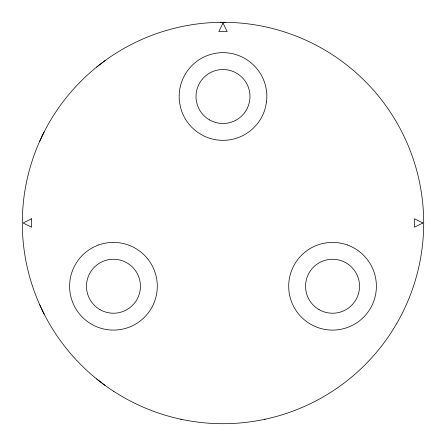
<?xml version="1.0" encoding="UTF-8"?>
<svg xmlns="http://www.w3.org/2000/svg" width="446" height="446" viewBox="0 0 446 446"><rect width="100%" height="100%" fill="white"/><g stroke="black" fill="none" stroke-linecap="round" stroke-linejoin="round"><path stroke-width="0.67" d="M39.649 141.365L44.176 131.882M96.693 67.028L105.033 60.628M264.729 419.312L265.164 419.212M220.536 22.367L225.464 22.367M180.836 419.212L181.271 419.312M96.693 378.972L105.033 385.372M39.649 304.635L44.176 314.118M266.507 102.006L265.47 107.414A43.853 43.853 0 0 1 180.53 107.414L179.493 102.006A43.853 43.853 0 0 1 223 52.656A43.853 43.853 0 0 1 266.507 102.006M223 23.142L218.785 31.577L227.215 31.577L223 23.142M31.577 218.785L23.142 223L31.577 227.215L31.577 218.785M422.858 223L414.423 227.215L414.423 218.785L422.858 223M98.432 244.965L94.786 246.571A43.853 43.853 0 0 0 86.942 321.176A43.853 43.853 0 0 0 156.691 293.557A43.853 43.853 0 0 0 99.904 244.542L98.432 244.965M347.568 244.965L346.096 244.542A43.853 43.853 0 0 0 289.309 293.557A43.853 43.853 0 0 0 359.058 321.176A43.853 43.853 0 0 0 351.214 246.571L347.568 244.965M113.691 391.32A200.7 200.7 0 0 0 423.427 233.503A200.7 200.7 0 0 0 131.882 44.176A200.7 200.7 0 0 0 113.691 391.32M209.508 119.879A26.983 26.983 0 0 0 249.983 96.509A26.983 26.983 0 0 0 209.508 73.138A26.983 26.983 0 0 0 209.508 119.879M319.052 309.613A26.983 26.983 0 0 0 359.532 286.248A26.983 26.983 0 0 0 319.052 262.878A26.983 26.983 0 0 0 319.052 309.613M99.965 309.613A26.983 26.983 0 0 0 140.44 286.248A26.983 26.983 0 0 0 99.965 262.878A26.983 26.983 0 0 0 99.965 309.613"/></g></svg>
